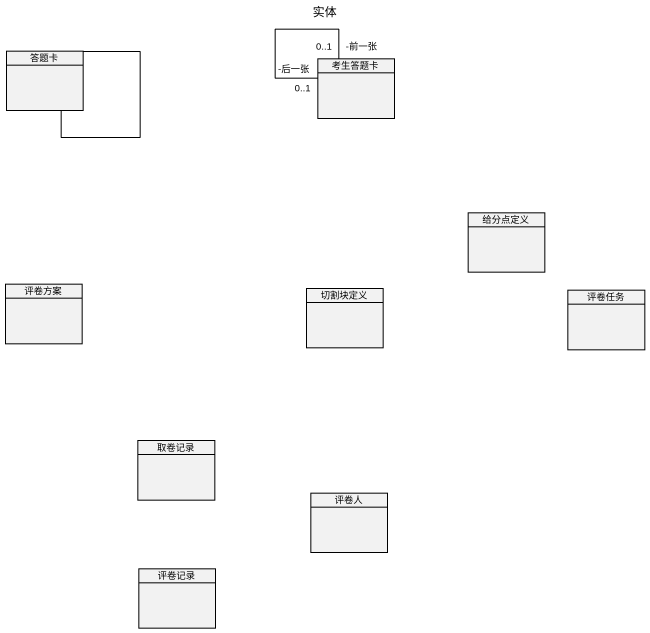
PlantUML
@startuml
title 实体
hide circle
hide empty members
class 答题卡
class 考生答题卡
class 给分点定义
class 评卷方案
class 切割块定义
class 评卷任务
class 取卷记录
class 评卷人
class 评卷记录
答题卡 -- 答题卡
考生答题卡 "-前一张\n0..1" -- "-后一张\n0..1" 考生答题卡
@enduml
